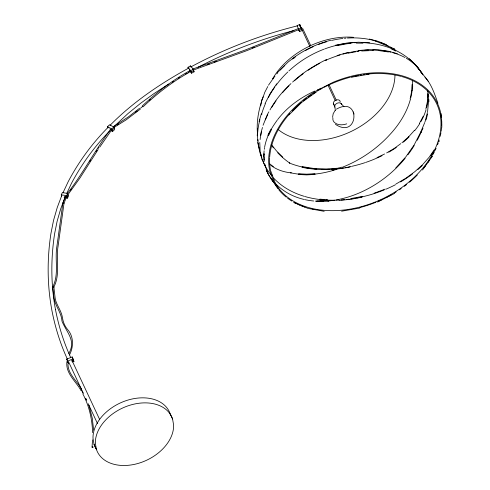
<?xml version="1.0" encoding="UTF-8"?>
<svg xmlns="http://www.w3.org/2000/svg" width="490" height="490" viewBox="0 0 490 490"><rect width="100%" height="100%" fill="white"/><g stroke="black" fill="none" stroke-linecap="round" stroke-linejoin="round"><path stroke-width="0.73" d="M66.922 361.528C65.323 373.502 75.962 381.183 81.046 390.634M294.496 57.955L294.116 57.385C305.135 49.435 317.606 43.598 330.774 40.266M427.648 94.546L427.347 101.785L425.865 109.031M428.082 101.81L428.199 98.888M92.555 439.836L92.04 447.113L92.684 447.523L93.186 447.162L92.549 446.751L92.04 447.113M257.226 135.84L257.679 128.852M412.078 84.482L411.594 91.612L410.136 98.913M412.421 90.289L412.709 85.977M427.58 111.855L428.511 101.791L427.88 93.498M421.455 132.251L420.788 131.957L424.714 122.61M260.11 139.577L260.882 133.231L262.469 127.449M65.593 196.135L62.898 203.013L56.92 246.158C54.568 259.896 59.351 274.149 52.706 287.024L53.869 297.142C54.929 305.87 61.415 312.246 61.997 321.189C66.579 332.563 76.403 340.366 68.839 353.462M63.388 202.787L64.019 203.246L58.053 246.311C55.713 259.639 60.595 274.627 53.686 287.379M326.701 60.239L326.469 59.866M261.642 114.023L261.274 114.152L261.911 114.366M53.863 287.183L53.226 286.675M260.723 105.754L261.893 99.537M424.995 121.943L427.402 112.535M263.063 125.281L267.466 114.323L268.894 111.824M259.039 121.532L261.268 114.078M262.248 99.635L264.802 92.279L267.797 86.51M113.386 126.708L128.484 116.822L139.619 108.223M61.869 195.29L57.25 207.503L53.52 220.445L50.911 233.62C47.052 258.91 47.15 284.837 51.824 310.011L51.867 310.274C55.094 327.044 60.184 343.472 67.314 359.005M65.311 196.631L60.772 208.642L57.085 221.413L54.58 233.926C50.758 258.99 50.856 284.684 55.486 309.631L55.444 309.362C58.641 325.991 63.694 342.277 70.762 357.676M263.118 96.83C258.94 108.492 256.264 121.128 257.501 133.562M64.012 203.326L66.903 195.951M69.482 354.956C73.647 347.067 73.819 336.593 67.706 329.654C64.809 326.242 63.143 322.304 62.463 317.802C61.477 310.243 55.492 304.063 55.015 297.056L53.876 287.103M63.069 192.588L68.22 181.631C78.694 161.749 92.138 143.447 107.947 127.486M66.824 193.268L71.387 183.511C81.512 164.309 94.423 146.59 109.601 131.081M99.801 147.049L111.475 130.199L110.954 129.464M267.865 135.289L270.915 129.127M268.532 135.601L271.558 129.483M52.718 286.944L53.104 286.687M61.691 196.11L61.275 194.83L62.371 192.625L67.7 193.421L68.533 195.982L67.436 198.181L64.104 197.684M67.436 198.181L66.597 195.626L67.7 193.421M68.116 194.702L67.014 196.907L64.355 196.508M265.041 103.604L270.217 93.455L276.697 83.827M419.446 123.364L423.231 116.246M269.959 109.95C275.398 100.076 282.675 91.226 290.962 83.606M89.786 161.333L90.564 160.107M96.089 151.575L96.897 150.363M98.172 149.475L79.858 178.146L68.557 193.844M98.11 148.537L98.925 147.325M434.14 149.885L429.228 157.149L422.576 164.689L414.736 171.745L405.787 178.25L395.914 184.062M110.587 129.458C95.164 149.946 83.337 172.854 67.651 193.14M268.465 85.223L273.175 78.565A88.776 77.31 -16.5 0 1 274.933 76.22M335.123 110.397L333.188 113.717L332.581 117.282M422.515 170.018L432.413 156.212M289.351 162.833L289.749 162.686L289.333 163.268M290.778 172.609L291.195 172.694L290.882 173.191M408.709 136.753L414.583 130.23M395.62 168.125L405.812 156.892L414.264 144.74L420.788 131.957L421.143 131.945M277.45 72.563L288.108 62.04L294.129 57.385M110.048 125.33C133.053 102 160.487 83.496 189.146 67.834M114.274 126.291L128.117 113.447L140.581 103.31L153.995 93.59L168.585 84.102M288.886 114.997L301.613 102.502L316.687 91.753M107.972 127.933L107.549 126.653L109.558 124.748L113.747 127.039L114.587 129.599L112.578 131.504L110.783 130.524M112.578 131.504L111.745 128.95L113.747 127.039M114.17 128.319L112.161 130.224L109.766 128.919M292.597 82.087C302.52 72.79 314.176 65.501 326.389 59.59M401.941 142.811L408.74 136.722M142.265 105.981C156.794 92.261 172.762 80.023 190.322 70.419M143.043 106.826C157.021 93.663 172.272 81.793 189.079 72.44M336.385 109.166C361.093 95.029 358.686 139.877 335.46 124.338M273.445 78.81L272.869 78.382L273.365 78.51M140.379 109.086L126.23 119.811L113.931 127.523M400.765 143.662L394.315 148.366L386.616 152.941M114.109 127.578L113.686 126.757M262.567 159.489L261.991 159.403L260.141 151.202L259.767 142.443M185.673 73.953L186.953 73.218M188.387 68.588L187.964 67.308L190.549 65.874L193.274 69.237L194.107 71.797L191.523 73.231L189.71 70.989M191.523 73.231L190.69 70.67L193.274 69.237M193.691 70.517L191.106 71.95L189.293 69.709M191.125 66.775C224.616 48.718 260.447 35.041 297.363 25.866M188.252 72.502L190.212 71.448M198.064 67.246L199.375 66.542C229.443 51.125 261.195 38.955 293.933 30.564M377.563 202.064L394.475 193.458M377.031 157.596L384.595 153.976M298.361 28.573L245.968 49.741L192.711 69.066M298.796 29.639L246.372 50.813L193.176 70.119M317.373 89.94L320.013 88.862M68.061 362.355L66.72 359.127L72.171 356.947L73.929 361.449L72.569 361.994M67.559 361.687L68.478 363.629L67.638 361.075L73.09 358.888M71.467 360.989L73.512 360.168L72.894 358.876M299.764 24.5L297.099 25.56L299.555 31.581L302.226 30.521L299.764 24.5L300.394 26.417M298.722 29.02L301.387 27.961M301.803 29.241L299.139 30.3L298.582 29.106M346.73 123.841L346.363 123.982A11.386 8.103 -18.1 0 1 334.149 122.139A8.998 6.407 -18.1 0 1 332.949 117.925M374.091 193.213L385.287 189.079M332.679 170.177L341.591 167.157M337.083 55.529L347.876 52.485M335.479 45.209L346.994 43.016L358.49 42.214L369.76 42.814M337.071 45.65L347.079 43.751L350.883 43.481M350.773 198.566L362.52 196.392M361.945 197.243L350.871 199.295L339.086 200.428M348.023 53.208L355.838 51.769M357.253 51.505L358.674 51.248M351.189 77.267L369.105 74.162M341.622 211.19L359.685 208.066M350.038 166.98C334.26 170.3 317.832 170.6 302.024 167.317M63.271 202.787L62.941 203.246M262.413 159.042L261.991 159.403M358.594 50.513L369.068 49.643L379.119 49.894L388.582 51.254M361.651 50.997L373.368 50.488M356.205 43.108L362.961 43.187M339.129 168.119L326.316 168.983L313.894 168.474L302.146 166.594M315.082 173.705L306.673 174.171L298.606 173.76M315.174 174.434L306.667 174.899L298.502 174.483M301.123 27.71L301.234 28.273M316.754 200.845L330.168 200.422M316.748 201.58L328.753 201.2M319.835 199.142L327.553 199.755M319.768 199.877L326.83 200.435M438.795 141.659L439.113 141.481L438.807 141.145M379.076 50.629L388.478 51.983M61.275 194.83L66.597 195.626M324.16 211.313L308.057 208.428L293.933 202.609M369.313 39.047L378.182 41.356L386.426 44.657M388.625 51.266L397.347 53.716M373.944 40.419L394.566 48.914M53.116 287.416L52.706 287.024M391.118 48.786L395.828 51.095M107.549 126.653L111.745 128.95M320.981 88.855L320.705 88.182L320.883 88.433M393.948 48.908L395.056 49.766M269.929 164.003L273.383 166.661M412.041 61.74L417.756 67.197L422.202 73.439M409.303 58.671L416.359 65.66L419.814 70.56M282.675 157.076L276.476 150.926L271.662 144.844M413.309 62.763L419.979 70.48M341.046 103.488L343.955 106.71M193.201 70.676L194.107 71.797M187.964 67.308L190.69 70.67M425.02 77.102C431.616 84.513 434.642 94.117 437.938 103.267M266.131 169.699L268.361 174.464L274.327 183.156A90.828 63.553 -25.1 0 0 277.983 188.748M416.855 66.426L428.248 81.291M271.099 178.96L279.367 189.777M273.016 181.355L269.518 176.474L266.781 171.194M420.677 71.785L421.97 73.623M272.262 175.071L271.919 175.69L271.399 175.279A95.109 67.706 -18.1 0 1 263.154 161.675L262.346 159.311M81.616 389.36C76.961 380.748 67.614 373.821 68.006 363.764M82.828 393.856C89.18 405.941 92.206 419.122 92.586 432.621M73.316 360.156L73.929 361.449M66.72 359.127L67.638 361.075M302.55 28.175L310.666 45.503M329.17 84.997L336.312 100.242M300.186 25.78L300.983 27.477M301.816 29.308L309.882 46.526M328.129 85.474L335.246 100.671M298.263 28.812L299.555 31.581M333.421 103.856L334.835 106.869L335.374 110.581M170.226 414.019L172.584 419.054L173.619 425.026A41.074 28.739 -25.1 0 1 139.497 463.013A41.074 28.739 -25.1 0 1 96.408 449.373L94.037 444.283M71.999 360.45L99.697 419.581M68.557 361.791L83.055 392.741M85.634 398.241L86.601 400.305M88.212 403.742L97.553 423.685M422.233 73.494L422.858 74.884M299.635 25.4L299.776 25.786M259.578 150.05L257.679 142.498M334.952 107.181L334.768 106.685A3.608 2.524 -25.1 0 1 337.635 103.047A3.608 2.524 -25.1 0 1 341.555 104.407M274.327 183.156L269.696 170.679A90.828 63.553 -25.1 0 1 316.16 90.901L333.077 82.296A90.828 63.553 -25.1 0 1 441.478 117.735M353.266 111.855L353.523 112.559M353.823 113.368L354.086 114.066M261.899 158.013L261.458 156.708A95.109 67.706 -18.1 0 1 260.729 153.793M261.415 156.984L259.725 152.047L258.279 144.017M88.929 405.169L92.298 418.276L93.633 430.196M190.549 65.874L190.971 67.154M72.171 356.947L72.587 358.227M301.209 28.163L301.142 27.808M299.727 26.313L299.568 25.511M170.483 415.508L170.214 413.964A41.074 28.739 -25.1 0 0 127.118 400.324A41.074 28.739 -25.1 0 0 93.002 438.311L94.049 444.338A41.074 28.739 -25.1 0 0 96.757 449.704M96.408 449.373L95.36 443.346A41.074 28.739 -25.1 0 1 129.476 405.359A41.074 28.739 -25.1 0 1 172.572 418.999M440.976 113.564L441.87 127.308M257.887 139.552L257.985 141.047M264.288 153.835L264.349 155.312M264.41 156.794L264.526 159.752M263.553 153.866L263.792 159.832M402.18 76.679A89.952 62.934 -25.1 0 1 409.021 181.931A89.952 62.934 -25.1 0 1 275.16 182.868L270.572 170.514A89.952 62.934 -25.1 0 1 269.641 157.688M269.69 156.91A89.952 62.934 -25.1 0 1 289.774 113.631M292.242 110.942A89.952 62.934 -25.1 0 1 301.534 102.245M303.218 100.86A89.952 62.934 -25.1 0 1 306.709 98.153M307.904 97.277A89.952 62.934 -25.1 0 1 311.567 94.717M312.81 93.89A89.952 62.934 -25.1 0 1 315.321 92.285M317.232 91.122A89.952 62.934 -25.1 0 1 322.457 88.163M323.792 87.459A89.952 62.934 -25.1 0 1 350.338 77.224M351.796 76.85A89.952 62.934 -25.1 0 1 353.284 76.495M354.778 76.152A89.952 62.934 -25.1 0 1 358.521 75.393M360.021 75.123A89.952 62.934 -25.1 0 1 361.522 74.872M363.017 74.645A89.952 62.934 -25.1 0 1 364.505 74.437M365.993 74.247A89.952 62.934 -25.1 0 1 401.5 76.489M441.723 120.791A90.828 63.553 -25.1 0 1 441.741 125.446M441.594 127.712A90.828 63.553 -25.1 0 1 441.178 131.271M440.945 132.71A90.828 63.553 -25.1 0 1 440.198 136.33M439.218 139.95A90.828 63.553 -25.1 0 1 438.764 141.389M438.299 142.768A90.828 63.553 -25.1 0 1 437.539 144.838M436.094 148.292A90.828 63.553 -25.1 0 1 435.132 150.357M434.452 151.728A90.828 63.553 -25.1 0 1 433.001 154.454M432.229 155.802A90.828 63.553 -25.1 0 1 431.5 157.033M429.559 160.089A90.828 63.553 -25.1 0 1 427.893 162.521M425.669 165.516A90.828 63.553 -25.1 0 1 423.789 167.874M417.315 175.034A90.828 63.553 -25.1 0 1 409.493 182.213M406.633 184.528A90.828 63.553 -25.1 0 1 404.268 186.335M401.23 188.534A90.828 63.553 -25.1 0 1 399.362 189.808M396.208 191.866A90.828 63.553 -25.1 0 1 394.291 193.054M391.688 194.585A90.828 63.553 -25.1 0 1 387.02 197.139M381.538 199.822A90.828 63.553 -25.1 0 1 378.072 201.365M375.977 202.235A90.828 63.553 -25.1 0 1 359.495 207.662M314.231 209.561A90.828 63.553 -25.1 0 1 312.785 209.261M304.884 207.092A90.828 63.553 -25.1 0 1 301.258 205.769M299.849 205.188A90.828 63.553 -25.1 0 1 297.779 204.263M296.438 203.613A90.828 63.553 -25.1 0 1 293.835 202.241M291.862 201.09A90.828 63.553 -25.1 0 1 287.495 198.125M286.319 197.213A90.828 63.553 -25.1 0 1 278.92 189.93M326.126 200.055A92.922 68.331 -20.3 0 0 327.547 200.122A91.477 59.131 -15.1 0 0 339.068 200.061M324 199.914A92.922 68.331 -20.3 0 1 319.805 199.51M319.045 199.418A92.922 68.331 -20.3 0 1 305.111 196.582M304.406 196.374A92.922 68.331 -20.3 0 1 273.598 178.054M265.255 166.208A92.922 68.331 -20.3 0 1 264.649 164.989M264.324 164.291A92.922 68.331 -20.3 0 1 262.597 160.034M277.199 120.215A90.05 67.332 -10.8 0 0 275.049 123.266A91.385 60.031 -18 0 0 271.24 129.305M277.646 119.615A90.05 67.332 -10.8 0 1 314.715 91.073M274.627 182.66A91.385 60.031 -18 0 0 282.461 189.63A91.728 67.804 -38.8 0 0 304.076 199.454M273.304 181.122A91.385 60.031 -18 0 1 272.36 179.94M268.042 173.043A91.385 60.031 -18 0 1 264.882 164.132M264.349 161.253A91.385 60.031 -18 0 1 264.159 159.795M263.939 156.843A91.385 60.031 -18 0 1 264.116 150.828M264.294 149.303A91.385 60.031 -18 0 1 264.52 147.772M264.637 147.092A91.385 60.031 -18 0 1 269.788 132.024M394.958 75.374A67.834 47.463 -25.1 0 1 350.099 131.945A67.834 47.463 -25.1 0 1 278.185 129.507M272.808 78.474A67.834 47.463 -25.1 0 1 353.664 37.32M365.583 162.478A88.286 58.543 -16.2 0 0 377.178 157.933A85.174 59.798 -13.2 0 0 382.071 155.71M364.891 162.711A88.286 58.543 -16.2 0 1 352.126 166.251M351.41 166.41A88.286 58.543 -16.2 0 1 347.814 167.145M346.375 167.409A88.286 58.543 -16.2 0 1 344.929 167.66M343.49 167.886A88.286 58.543 -16.2 0 1 339.172 168.48M337.653 168.658A88.286 58.543 -16.2 0 1 331.583 169.16M329.317 169.271A88.286 58.543 -16.2 0 1 321.869 169.326M316.742 169.081A88.286 58.543 -16.2 0 1 313.87 168.836M311.603 168.591A88.286 58.543 -16.2 0 1 291.238 163.746L289.51 162.943A86.675 66.23 3.4 0 1 277.671 152.758M276.776 73.929A88.776 77.31 -16.5 0 1 277.732 72.802M280.2 70.039A88.776 77.31 -16.5 0 1 284.414 65.813M292.499 59.027A88.776 77.31 -16.5 0 1 294.337 57.685A82.743 65.783 -26.5 0 1 295.507 56.84M305.307 50.648A82.743 65.783 -26.5 0 1 313.104 46.74M318.469 44.498A82.743 65.783 -26.5 0 1 326.689 41.736M331.552 40.456A82.743 65.783 -26.5 0 1 342.908 38.471M344.409 38.312A82.743 65.783 -26.5 0 1 345.916 38.177M347.416 38.067A82.743 65.783 -26.5 0 1 376.626 41.252M380.166 42.434A82.743 65.783 -26.5 0 1 388.84 46.299M390.101 46.991A82.743 65.783 -26.5 0 1 391.339 47.708M412.317 81.022A83.478 57.985 -31 0 1 412.323 88.059M412.133 90.221A83.478 57.985 -31 0 1 410.865 97.522M410.491 98.998A83.478 57.985 -31 0 1 389.556 134.934A85.082 55.529 -33.4 0 1 342.406 167.237M428.456 94.184A89.113 68.778 -24.4 0 1 428.689 96.444M428.86 99.488A89.113 68.778 -24.4 0 1 428.885 101.791M427.525 114.072A89.113 68.778 -24.4 0 1 426.037 119.891M422.999 128.117A89.113 68.778 -24.4 0 1 421.124 132.104A91.728 67.804 -38.8 0 1 417.229 140.25M393.384 49.337A89.113 68.778 -24.4 0 0 369.717 43.181A90.987 76.317 -31.5 0 0 361.51 42.606M394.769 49.962A89.113 68.778 -24.4 0 1 413.536 63.1M273.445 147.894A86.675 66.23 3.4 0 1 272.152 146.216M336.912 169.234A85.082 55.529 -33.4 0 1 315.848 173.993M315.125 174.066A85.082 55.529 -33.4 0 1 310.139 174.446M303.653 174.489A85.082 55.529 -33.4 0 1 290.95 172.829A81.775 50.893 -41.9 0 1 270.75 165.265M261.617 114.195A90.987 76.317 -31.5 0 1 265.378 103.751M268.312 97.633A90.987 76.317 -31.5 0 1 274.841 86.975M276.121 85.205A90.987 76.317 -31.5 0 1 287.795 71.987M288.88 70.964A90.987 76.317 -31.5 0 1 324.264 49.098M324.962 48.835A90.987 76.317 -31.5 0 1 344.887 43.684M347.036 43.383A90.987 76.317 -31.5 0 1 352.396 42.832M353.921 42.734A90.987 76.317 -31.5 0 1 356.212 42.63M414.209 145.542A91.728 67.804 -38.8 0 1 407.931 154.754M405.144 158.301A91.728 67.804 -38.8 0 1 395.877 168.389M395.35 168.891A91.728 67.804 -38.8 0 1 336.018 199.957M334.56 200.202A91.728 67.804 -38.8 0 1 327.933 201.01M323.406 201.274A91.728 67.804 -38.8 0 1 315.217 201.121M313.692 200.998A91.728 67.804 -38.8 0 1 304.792 199.614M427.617 90.234A85.174 59.798 -13.2 0 1 428.04 97.418M427.715 101.797A85.174 59.798 -13.2 0 1 426.612 107.665M426.024 109.797A85.174 59.798 -13.2 0 1 420.898 121.636M419.752 123.56A85.174 59.798 -13.2 0 1 414.871 130.45M408.979 136.998A85.174 59.798 -13.2 0 1 403.356 142.118M396.349 147.441A85.174 59.798 -13.2 0 1 388.791 152.188M258.389 144.519A81.775 50.893 -41.9 0 1 257.611 134.474M257.709 132.404A81.775 50.893 -41.9 0 1 259.914 119.621M432.97 152.543A91.477 59.131 -15.1 0 1 430.869 155.575M422.325 165.461A91.477 59.131 -15.1 0 1 417.909 169.565M412.666 173.84A91.477 59.131 -15.1 0 1 400.52 181.931M395.442 184.724A91.477 59.131 -15.1 0 1 386.114 189.128M384.056 189.985A91.477 59.131 -15.1 0 1 356.72 197.972M355.244 198.236A91.477 59.131 -15.1 0 1 350.822 198.928M349.346 199.13A91.477 59.131 -15.1 0 1 346.399 199.479M344.929 199.626A91.477 59.131 -15.1 0 1 341.254 199.932M260.858 135.424A90.76 60.748 -32.6 0 1 261.544 131.865M265.353 119.885A90.76 60.748 -32.6 0 1 267.797 114.489M271.576 107.616A90.76 60.748 -32.6 0 1 276.042 100.867M282.461 92.763A90.76 60.748 -32.6 0 1 288.959 85.848M294.404 80.795A90.76 60.748 -32.6 0 1 303.188 73.733M308.13 70.26A90.76 60.748 -32.6 0 1 319.811 63.271M325.188 60.558A90.76 60.748 -32.6 0 1 326.542 59.927A89.376 58.978 -28.4 0 1 340.054 54.966M342.927 54.127A89.376 58.978 -28.4 0 1 349.376 52.522M350.809 52.216A89.376 58.978 -28.4 0 1 362.398 50.446M364.646 50.25A89.376 58.978 -28.4 0 1 368.345 50.041M372.712 49.974A89.376 58.978 -28.4 0 1 379.095 50.262M381.33 50.476A89.376 58.978 -28.4 0 1 390.775 52.13M392.98 52.706A89.376 58.978 -28.4 0 1 405.022 57.557M406.339 58.298A89.376 58.978 -28.4 0 1 414.001 63.89M420.702 71.699A89.376 58.978 -28.4 0 1 421.896 73.641M340.183 101.938A3.608 2.524 -25.1 0 0 336.581 99.929A3.608 2.524 -25.1 0 0 333.353 103.672L333.537 104.168A3.608 2.524 -25.1 0 0 334.315 104.927M301.583 28.071A0.949 0.674 -18.1 0 1 301.791 28.157M254.292 47.138A1131.306 805.333 -18.1 0 1 252.258 47.928M216.237 61.403A1131.306 805.333 -18.1 0 1 214.185 62.138M209.401 63.847A1131.306 805.333 -18.1 0 1 207.35 64.576M142.651 106.404A162.827 115.91 -18.1 0 1 140.532 108.21M137.286 110.869A162.827 115.91 -18.1 0 1 135.632 112.179M118.715 124.086A162.827 115.91 -18.1 0 1 117.49 124.858M149.297 100.401A176.792 125.85 -18.1 0 1 150.314 99.482M172.327 82.21A176.792 125.85 -18.1 0 1 173.509 81.407M178.293 78.265A176.792 125.85 -18.1 0 1 179.505 77.493M81.53 390.322A164.83 117.337 -18.1 0 1 83.355 393.629M85.652 398.37A164.83 117.337 -18.1 0 1 86.252 399.748M71.467 189.054A308.167 219.373 -18.1 0 1 70.633 190.169"/></g></svg>
